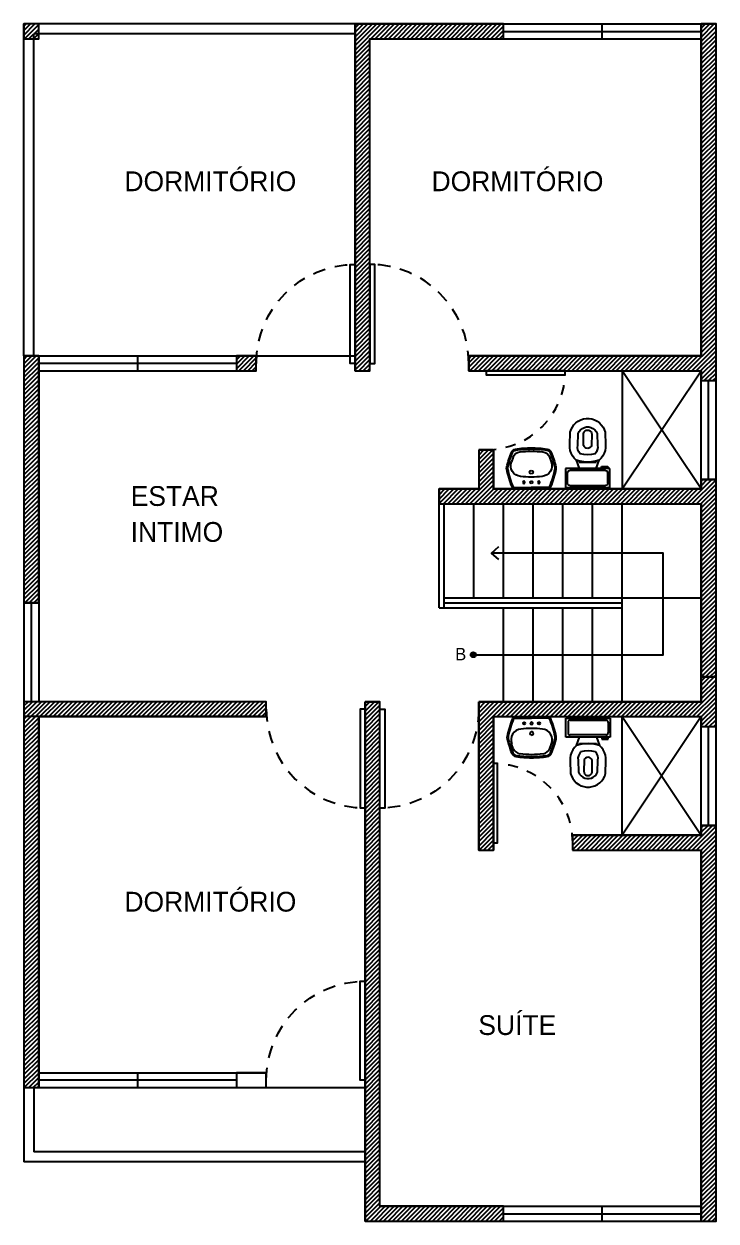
# Model space of a CAD drawing. Extents: x 200 to 603, y 80 to 468.
# Drawn here: x 211.54 to 218.54, y 139.14 to 151.24 of the extents above; entities that cross this region are included whole.
import ezdxf
from ezdxf.enums import TextEntityAlignment as Align

# ---------------------------------------------------------------- set-up
doc = ezdxf.new("R2010")
doc.units = 0
doc.linetypes.add('CONTINUA', pattern=[0])
doc.linetypes.add('DASHED', pattern=[19.05, 12.7, -6.35])
doc.layers.get('0').update_dxf_attribs({"linetype": 'CONTINUOUS'})
for name, color, linetype in [('PAREDES', 6, 'CONTINUOUS'), ('SANITARIOSYMUEBLES', 4, 'CONTINUA'), ('TEXTO', 5, 'CONTINUOUS')]:
    doc.layers.add(name, color=color, linetype=linetype)
doc.styles.get("Standard").update_dxf_attribs({"font": 'stylu.ttf', "height": 0.45})
doc.styles.add('STYLE1', font='stylu.ttf', dxfattribs={"height": 0.2})
pattern_1 = [(45, (-0.158704, -5.387955), (-0.0224506403, 0.0224506403), [])]

# ---------------------------------------------------------------- blocks, each defined once
blk = doc.blocks.new('PUERTAS')
at = {"color": 1}
blk.add_lwpolyline([(131.117, 63.342), (132.117, 63.342), (132.117, 63.392), (131.117, 63.392)], close=True, dxfattribs=at)
at = {"color": 1, "linetype": 'DASHED', "ltscale": 0.01}
blk.add_arc((132.117, 63.342), 1, 90, 180, dxfattribs=at)
blk = doc.blocks.new('AQ-L2')
at = {"layer": 'SANITARIOSYMUEBLES'}
for p, q in [((-0.245, 0), (0, 0)), ((0.245, 0), (0, 0)), ((-0.245, -0.405), (-0.267, -0.344)), ((0.245, -0.405), (0.267, -0.344))]:
    blk.add_line(p, q, dxfattribs=at)
for centre in [(-0.1, -0.07), (0.1, -0.07)]:
    blk.add_circle(centre, 0.015, dxfattribs=at)
for centre, radius, start, end in [((-0.245, -0.012), 0.012, 90, 157.9703), ((-0.229, -0.012), 0.012, 90, 157.7168), ((0.229, -0.012), 0.012, 22.2832, 90), ((0.245, -0.012), 0.012, 22.0297, 90), ((1.041, -0.533), 1.4, 157.9703, 168.0989), ((1.041, -0.533), 1.385, 157.7168, 168.0989), ((-0.129, -0.293), 0.147, 95.9278, 200.2492), ((0, -1.539), 1.4, 90, 95.9278), ((0, -0.07), 0.0175, 90, 270), ((0, -0.07), 0.0175, 270, 90), ((0, -1.539), 1.4, 84.0722, 90), ((0.129, -0.293), 0.147, 339.7508, 84.0722), ((-1.041, -0.533), 1.385, 11.9011, 22.2832), ((-1.041, -0.533), 1.4, 11.9011, 22.0297), ((-0.257, -0.259), 0.073, 168.0989, 193.4943), ((1.033, 0.051), 1.4, 193.4943, 201.7942), ((-0.257, -0.259), 0.058, 166.9973, 194.5958), ((1.033, 0.051), 1.385, 193.5404, 201.7942), ((0, -0.205), 0.024, 90, 270), ((0, -0.205), 0.024, 270, 90), ((-1.033, 0.051), 1.385, 338.2058, 346.4596), ((-1.033, 0.051), 1.4, 338.2058, 346.5057), ((0.257, -0.259), 0.058, 345.4042, 13.0027), ((0.257, -0.259), 0.073, 346.5057, 11.9011), ((-0.199, -0.442), 0.073, 201.7942, 261.3738), ((-0.199, -0.442), 0.058, 201.7942, 261.3738), ((-0.142, -0.367), 0.11, 200.2492, 263.1661), ((0, 0.815), 1.3, 263.1661, 270), ((0, 0.815), 1.3, 270, 276.8339), ((0.142, -0.367), 0.11, 276.8339, 339.7508), ((0.199, -0.442), 0.058, 278.6262, 338.2058), ((0.199, -0.442), 0.073, 278.6262, 338.2058), ((0, 0.87), 1.4, 261.3738, 270), ((0, 0.87), 1.385, 261.3738, 270), ((0, 0.87), 1.385, 270, 278.6262), ((0, 0.87), 1.4, 270, 278.6262)]:
    blk.add_arc(centre, radius, start, end, dxfattribs=at)
blk = doc.blocks.new('LAVABO1')
at = {"color": 7}
blk.add_blockref('AQ-L2', (0, 0), dxfattribs=at)
blk = doc.blocks.new('SANITARIO')
at = {"color": 4}
for points in [[(103.724, 85.832), (103.724, 86.281)], [(103.724, 86.281), (103.916, 86.281)], [(103.916, 86.281), (103.916, 85.832)], [(103.748, 86.249), (103.746, 86.238)], [(103.746, 85.875), (103.746, 86.238)], [(103.756, 86.257), (103.748, 86.249)], [(103.767, 86.26), (103.756, 86.257)], [(103.767, 86.26), (103.874, 86.26)], [(103.884, 86.257), (103.874, 86.26)], [(103.892, 86.249), (103.884, 86.257)], [(103.895, 86.238), (103.892, 86.249)], [(103.895, 86.238), (103.895, 85.875)], [(103.927, 86.217), (103.916, 86.217)], [(103.916, 86.196), (103.938, 86.196)], [(103.916, 86.142), (104.002, 86.174)], [(103.938, 86.26), (103.927, 86.26)], [(103.927, 86.26), (103.927, 86.217)], [(103.938, 86.196), (103.938, 86.26)], [(104.002, 86.174), (103.99, 86.136)], [(104.022, 86.194), (104.002, 86.174)], [(104.045, 86.211), (104.022, 86.194)], [(104.071, 86.224), (104.045, 86.211)], [(104.084, 86.145), (104.066, 86.131)], [(104.098, 86.233), (104.071, 86.224)], [(104.105, 86.154), (104.084, 86.145)], [(104.126, 86.238), (104.098, 86.233)], [(104.127, 86.158), (104.105, 86.154)], [(104.154, 86.238), (104.126, 86.238)], [(104.149, 86.157), (104.127, 86.158)], [(104.271, 86.152), (104.149, 86.157)], [(104.283, 86.233), (104.154, 86.238)], [(104.291, 86.142), (104.271, 86.152)], [(104.31, 86.225), (104.283, 86.233)], [(104.335, 86.212), (104.31, 86.225)], [(104.358, 86.195), (104.335, 86.212)], [(104.379, 86.175), (104.358, 86.195)], [(104.395, 86.152), (104.379, 86.175)], [(104.408, 86.126), (104.395, 86.152)], [(103.981, 85.971), (103.981, 86.142)], [(103.981, 86.142), (103.991, 86.142)], [(103.983, 86.097), (103.981, 86.057)], [(103.981, 86.057), (103.983, 86.017)], [(103.99, 86.136), (103.983, 86.097)], [(104.058, 86.094), (104.055, 86.057)], [(104.055, 86.057), (104.058, 86.019)], [(104.066, 86.131), (104.058, 86.094)], [(104.121, 86.07), (104.119, 86.057)], [(104.119, 86.057), (104.121, 86.043)], [(104.128, 86.082), (104.121, 86.07)], [(104.121, 86.043), (104.128, 86.032)], [(104.137, 86.091), (104.128, 86.082)], [(104.128, 86.032), (104.137, 86.022)], [(104.149, 86.097), (104.137, 86.091)], [(104.262, 86.099), (104.149, 86.097)], [(104.275, 86.097), (104.262, 86.099)], [(104.287, 86.091), (104.275, 86.097)], [(104.297, 86.082), (104.287, 86.091)], [(104.287, 86.022), (104.297, 86.032)], [(104.308, 86.128), (104.291, 86.142)], [(104.303, 86.07), (104.297, 86.082)], [(104.297, 86.032), (104.303, 86.043)], [(104.305, 86.057), (104.303, 86.07)], [(104.303, 86.043), (104.305, 86.057)], [(104.322, 86.11), (104.308, 86.128)], [(104.331, 86.09), (104.322, 86.11)], [(104.322, 86.003), (104.331, 86.024)], [(104.336, 86.068), (104.331, 86.09)], [(104.331, 86.024), (104.336, 86.045)], [(104.336, 86.045), (104.336, 86.068)], [(104.417, 86.099), (104.408, 86.126)], [(104.422, 86.071), (104.417, 86.099)], [(104.417, 86.014), (104.422, 86.042)], [(104.422, 86.042), (104.422, 86.071)], [(104.002, 85.939), (103.916, 85.971)], [(103.991, 85.971), (103.981, 85.971)], [(103.983, 86.017), (103.99, 85.977)], [(103.99, 85.977), (104.002, 85.939)], [(104.002, 85.939), (104.022, 85.919)], [(104.022, 85.919), (104.045, 85.902)], [(104.045, 85.902), (104.071, 85.889)], [(104.058, 86.019), (104.066, 85.982)], [(104.066, 85.982), (104.084, 85.969)], [(104.084, 85.969), (104.105, 85.959)], [(104.105, 85.959), (104.127, 85.955)], [(104.127, 85.955), (104.149, 85.956)], [(104.137, 86.022), (104.149, 86.016)], [(104.149, 86.016), (104.262, 86.014)], [(104.149, 85.956), (104.271, 85.961)], [(104.262, 86.014), (104.275, 86.016)], [(104.271, 85.961), (104.291, 85.971)], [(104.275, 86.016), (104.287, 86.022)], [(104.291, 85.971), (104.308, 85.986)], [(104.308, 85.986), (104.322, 86.003)], [(104.335, 85.902), (104.358, 85.918)], [(104.358, 85.918), (104.379, 85.938)], [(104.379, 85.938), (104.395, 85.962)], [(104.395, 85.962), (104.408, 85.987)], [(104.408, 85.987), (104.417, 86.014)], [(103.916, 85.832), (103.724, 85.832)], [(103.746, 85.875), (103.748, 85.864)], [(103.748, 85.864), (103.756, 85.857)], [(103.756, 85.857), (103.767, 85.854)], [(103.767, 85.854), (103.874, 85.854)], [(103.874, 85.854), (103.884, 85.857)], [(103.884, 85.857), (103.892, 85.864)], [(103.892, 85.864), (103.895, 85.875)], [(104.071, 85.889), (104.098, 85.88)], [(104.098, 85.88), (104.126, 85.875)], [(104.126, 85.875), (104.154, 85.875)], [(104.154, 85.875), (104.283, 85.88)], [(104.283, 85.88), (104.31, 85.889)], [(104.31, 85.889), (104.335, 85.902)]]:
    blk.add_lwpolyline(points, dxfattribs=at)

msp = doc.modelspace()

# ---------------------------------------------------------------- hatches: boundary and pattern name
h = msp.add_hatch(color=7)
edge = h.paths.add_edge_path()
edge.add_arc((216.084, 144.863), 0.026, 0, 360)
at = {"layer": 'PAREDES'}
h = msp.add_hatch(dxfattribs=at)
h.set_pattern_fill('ANSI31', scale=0.01, style=0)
h.set_pattern_definition(pattern_1)
h.paths.add_polyline_path([(211.539, 151.088), (211.689, 151.088), (211.689, 151.238), (211.539, 151.238)])
h = msp.add_hatch(dxfattribs=at)
h.set_pattern_fill('ANSI31', scale=0.01, style=0)
h.set_pattern_definition(pattern_1)
h.paths.add_polyline_path([(214.889, 151.238), (214.889, 147.733), (215.039, 147.733), (215.039, 151.088), (216.389, 151.088), (216.389, 151.238)])
h = msp.add_hatch(dxfattribs=at)
h.set_pattern_fill('ANSI31', scale=0.01, style=0)
h.set_pattern_definition(pattern_1)
h.paths.add_polyline_path([(216.039, 147.883), (216.039, 147.733), (218.389, 147.733), (218.389, 147.633), (218.539, 147.633), (218.539, 151.238), (218.389, 151.238), (218.389, 147.883)])
h = msp.add_hatch(dxfattribs=at)
h.set_pattern_fill('ANSI31', scale=0.01, style=0)
h.set_pattern_definition(pattern_1)
h.paths.add_polyline_path([(211.539, 147.883), (211.539, 145.388), (211.689, 145.388), (211.689, 147.883)])
h = msp.add_hatch(dxfattribs=at)
h.set_pattern_fill('ANSI31', scale=0.01, style=0)
h.set_pattern_definition(pattern_1)
h.paths.add_polyline_path([(213.689, 147.883), (213.689, 147.733), (213.889, 147.733), (213.889, 147.883)])
h = msp.add_hatch(dxfattribs=at)
h.set_pattern_fill('ANSI31', scale=0.01, style=0)
h.set_pattern_definition(pattern_1)
h.paths.add_polyline_path([(216.139, 146.933), (216.139, 146.538), (215.739, 146.538), (215.739, 146.388), (218.389, 146.388), (218.389, 144.638), (218.539, 144.638), (218.539, 146.633), (218.389, 146.633), (218.389, 146.538), (216.289, 146.538), (216.289, 146.933)])
h = msp.add_hatch(dxfattribs=at)
h.set_pattern_fill('ANSI31', scale=0.01, style=0)
h.set_pattern_definition(pattern_1)
h.paths.add_polyline_path([(216.139, 144.388), (216.139, 142.888), (216.289, 142.888), (216.289, 144.238), (218.389, 144.238), (218.389, 144.138), (218.539, 144.138), (218.539, 144.638), (218.389, 144.638), (218.389, 144.388)])
h = msp.add_hatch(dxfattribs=at)
h.set_pattern_fill('ANSI31', scale=0.01, style=0)
h.set_pattern_definition(pattern_1)
h.paths.add_polyline_path([(211.539, 144.388), (211.539, 140.488), (211.689, 140.488), (211.689, 144.238), (213.989, 144.238), (213.989, 144.388)])
h = msp.add_hatch(dxfattribs=at)
h.set_pattern_fill('ANSI31', scale=0.01, style=0)
h.set_pattern_definition(pattern_1)
h.paths.add_polyline_path([(214.989, 144.388), (214.989, 139.139), (216.389, 139.139), (216.389, 139.289), (215.139, 139.289), (215.139, 144.388)])
h = msp.add_hatch(dxfattribs=at)
h.set_pattern_fill('ANSI31', scale=0.01, style=0)
h.set_pattern_definition(pattern_1)
h.paths.add_polyline_path([(217.089, 142.888), (218.389, 142.888), (218.389, 139.139), (218.539, 139.139), (218.539, 143.138), (218.389, 143.138), (218.389, 143.038), (217.089, 143.038)])
h = msp.add_hatch(dxfattribs=at)
h.set_pattern_fill('ANSI31', scale=0.01, style=0)
h.set_pattern_definition(pattern_1)
h.paths.add_polyline_path([(213.689, 140.638), (213.689, 140.488), (213.989, 140.488), (213.989, 140.638)])
edge = h.paths.add_edge_path(flags=16)
edge.add_line((213.689, 140.638), (213.689, 140.488))
edge.add_line((213.989, 140.488), (213.989, 140.638))

# ---------------------------------------------------------------- linework, layer by layer
at = {"color": 7}
for p, q in [((214.889, 151.238), (211.539, 151.238)), ((211.539, 147.883), (211.539, 151.238)), ((214.889, 151.238), (218.539, 151.238)), ((214.889, 147.733), (214.889, 151.238)), ((216.389, 151.088), (216.389, 151.238)), ((217.389, 151.088), (217.389, 151.238)), ((218.389, 147.883), (218.389, 151.238)), ((218.539, 139.139), (218.539, 151.238)), ((211.639, 147.883), (211.639, 151.138)), ((214.889, 151.138), (211.639, 151.138)), ((216.389, 151.163), (218.389, 151.163)), ((215.039, 151.088), (218.389, 151.088)), ((215.039, 147.733), (215.039, 151.088)), ((211.539, 147.883), (211.539, 140.488)), ((211.539, 147.883), (214.889, 147.883)), ((211.689, 147.883), (211.689, 144.388)), ((212.689, 147.883), (212.689, 147.733)), ((213.689, 147.883), (213.689, 147.733)), ((213.889, 147.733), (213.889, 147.883)), ((216.039, 147.883), (218.389, 147.883)), ((216.039, 147.733), (216.039, 147.883)), ((213.689, 147.808), (211.689, 147.808)), ((211.689, 147.733), (213.889, 147.733)), ((214.889, 147.733), (215.039, 147.733)), ((216.039, 147.733), (218.389, 147.733)), ((217.589, 147.733), (217.589, 146.538)), ((217.589, 146.538), (218.389, 147.733)), ((218.389, 146.538), (217.589, 147.733)), ((218.389, 146.538), (218.389, 147.733)), ((218.389, 147.633), (218.539, 147.633)), ((218.464, 146.633), (218.464, 147.633)), ((216.139, 146.933), (216.289, 146.933)), ((216.139, 146.933), (216.139, 146.538)), ((216.289, 146.933), (216.289, 146.538)), ((215.739, 146.538), (216.139, 146.538)), ((215.739, 146.388), (215.739, 146.538)), ((216.289, 146.538), (218.389, 146.538)), ((218.389, 146.633), (218.539, 146.633)), ((215.739, 146.388), (218.389, 146.388)), ((216.989, 145.438), (216.989, 146.388)), ((217.289, 145.438), (217.289, 146.388)), ((217.589, 145.388), (217.589, 146.388)), ((218.389, 144.388), (218.389, 146.388)), ((215.789, 145.438), (218.389, 145.438)), ((211.689, 145.388), (211.539, 145.388)), ((211.614, 145.388), (211.614, 144.388)), ((215.739, 145.338), (217.589, 145.338)), ((215.789, 145.388), (217.589, 145.388)), ((215.789, 145.338), (215.789, 145.388)), ((217.289, 144.388), (217.289, 145.338)), ((217.589, 144.388), (217.589, 145.388)), ((213.989, 144.388), (211.539, 144.388)), ((213.989, 144.238), (213.989, 144.388)), ((214.989, 139.139), (214.989, 144.388)), ((214.989, 144.388), (215.139, 144.388)), ((215.139, 139.289), (215.139, 144.388)), ((216.139, 144.388), (218.389, 144.388)), ((216.139, 142.888), (216.139, 144.388)), ((213.789, 144.238), (211.539, 144.238)), ((211.689, 144.238), (211.689, 140.488)), ((213.989, 144.238), (211.689, 144.238)), ((216.289, 144.238), (218.389, 144.238)), ((216.289, 144.238), (216.289, 142.888)), ((218.389, 144.238), (217.589, 143.038)), ((217.589, 144.238), (218.389, 143.038)), ((217.589, 143.038), (217.589, 144.238)), ((218.389, 143.038), (218.389, 144.238)), ((218.389, 144.138), (218.539, 144.138)), ((218.464, 143.138), (218.464, 144.138)), ((218.389, 143.138), (218.539, 143.138)), ((217.089, 143.038), (218.389, 143.038)), ((217.089, 143.038), (217.089, 142.888)), ((216.139, 142.888), (216.289, 142.888)), ((217.089, 142.888), (218.389, 142.888)), ((218.389, 139.139), (218.389, 142.888)), ((211.689, 140.638), (213.989, 140.638)), ((212.689, 140.638), (212.689, 140.488)), ((213.689, 140.638), (213.689, 140.488)), ((213.989, 140.488), (213.989, 140.638)), ((211.539, 140.488), (211.539, 139.739)), ((211.539, 140.488), (214.989, 140.488)), ((211.639, 140.488), (211.639, 139.839)), ((213.689, 140.563), (211.689, 140.563)), ((214.989, 139.839), (211.639, 139.839)), ((214.989, 139.739), (211.539, 139.739)), ((215.139, 139.289), (218.389, 139.289)), ((216.389, 139.139), (216.389, 139.289)), ((217.389, 139.139), (217.389, 139.289)), ((214.989, 139.139), (218.539, 139.139)), ((216.389, 139.214), (218.389, 139.214))]:
    msp.add_line(p, q, dxfattribs=at)
at = {"color": 7, "linetype": 'CONTINUA', "ltscale": 0.5}
for p, q in [((215.739, 145.338), (215.739, 146.388)), ((215.789, 145.388), (215.789, 146.388)), ((216.089, 145.438), (216.089, 146.388)), ((216.389, 145.438), (216.389, 146.388)), ((216.689, 145.438), (216.689, 146.388)), ((216.389, 144.388), (216.389, 145.338)), ((216.689, 144.388), (216.689, 145.338)), ((216.989, 144.388), (216.989, 145.338))]:
    msp.add_line(p, q, dxfattribs=at)
at = {"color": 7}
for points in [[(216.341, 145.824), (216.267, 145.891), (216.341, 145.958)], [(216.084, 144.863), (218.003, 144.863), (218.003, 145.891), (216.267, 145.891)]]:
    msp.add_lwpolyline(points, dxfattribs=at)
msp.add_circle((216.084, 144.863), 0.026, dxfattribs=at)
at = {"layer": 'PAREDES', "color": 7}
for points in [[(211.539, 151.088), (211.689, 151.088), (211.689, 151.238), (211.539, 151.238)], [(214.889, 151.238), (214.889, 147.733), (215.039, 147.733), (215.039, 151.088), (216.389, 151.088), (216.389, 151.238)], [(216.039, 147.883), (216.039, 147.733), (218.389, 147.733), (218.389, 147.633), (218.539, 147.633), (218.539, 151.238), (218.389, 151.238), (218.389, 147.883)], [(211.539, 147.883), (211.539, 145.388), (211.689, 145.388), (211.689, 147.883)], [(216.139, 146.933), (216.139, 146.538), (215.739, 146.538), (215.739, 146.388), (218.389, 146.388), (218.389, 144.638), (218.539, 144.638), (218.539, 146.633), (218.389, 146.633), (218.389, 146.538), (216.289, 146.538), (216.289, 146.933)], [(216.139, 144.388), (216.139, 142.888), (216.289, 142.888), (216.289, 144.238), (218.389, 144.238), (218.389, 144.138), (218.539, 144.138), (218.539, 144.638), (218.389, 144.638), (218.389, 144.388)], [(211.539, 144.388), (211.539, 140.488), (211.689, 140.488), (211.689, 144.238), (213.989, 144.238), (213.989, 144.388)], [(214.989, 144.388), (214.989, 139.139), (216.389, 139.139), (216.389, 139.289), (215.139, 139.289), (215.139, 144.388)], [(217.089, 142.888), (218.389, 142.888), (218.389, 139.139), (218.539, 139.139), (218.539, 143.138), (218.389, 143.138), (218.389, 143.038), (217.089, 143.038)]]:
    msp.add_lwpolyline(points, close=True, dxfattribs=at)
for points in [[(213.689, 147.883), (213.689, 147.733), (213.889, 147.733), (213.889, 147.883), (213.689, 147.883)], [(213.689, 140.638), (213.689, 140.488), (213.989, 140.488), (213.989, 140.638), (213.689, 140.638)]]:
    msp.add_lwpolyline(points, dxfattribs=at)

# ---------------------------------------------------------------- block references
at = {"color": 7, "xscale": -1}
for p, rotation in [((278.232, 279.925), 90), ((151.797, 12.196), 270), ((278.332, 272.68), 90)]:
    msp.add_blockref('PUERTAS', p, dxfattribs=dict(at, rotation=rotation))
at = {"color": 7}
for p, rotation in [((151.697, 279.925), 270), ((278.332, 12.197), 90)]:
    msp.add_blockref('PUERTAS', p, dxfattribs=dict(at, rotation=rotation))
at = {"color": 7, "xscale": 0.8, "yscale": 0.8, "zscale": 0.8}
for p, rotation in [((321.908, 198.407), 180), ((165.616, 248.656), 270)]:
    msp.add_blockref('PUERTAS', p, dxfattribs=dict(at, rotation=rotation))
at = {"layer": 'SANITARIOSYMUEBLES', "color": 7, "xscale": -1, "rotation": 270}
msp.add_blockref('SANITARIO', (131.184, 42.829), dxfattribs=at)
at = {"layer": 'SANITARIOSYMUEBLES', "color": 7, "xscale": -0.7560000000000002, "yscale": 0.7560000000000002, "zscale": 0.7560000000000001, "rotation": 180}
msp.add_blockref('LAVABO1', (216.671, 146.553), dxfattribs=at)
at = {"layer": 'SANITARIOSYMUEBLES', "color": 7, "xscale": 0.7560000000000002, "yscale": 0.7560000000000002, "zscale": 0.7560000000000001}
msp.add_blockref('LAVABO1', (216.674, 144.223), dxfattribs=at)
at = {"layer": 'SANITARIOSYMUEBLES', "color": 7, "rotation": 270}
msp.add_blockref('SANITARIO', (131.188, 247.947), dxfattribs=at)

# ---------------------------------------------------------------- texts
at = {"style": 'STYLE1'}
for s, p in [('DORMITÓRIO', (212.556, 149.548)), ('DORMITÓRIO', (215.662, 149.548)), ('ESTAR', (212.619, 146.367)), ('INTIMO', (212.619, 146.004)), ('DORMITÓRIO', (212.556, 142.267)), ('SUÍTE', (216.135, 141.02))]:
    msp.add_text(s, height=0.2, dxfattribs=at).set_placement(p)
at = {"layer": 'TEXTO', "color": 7}
msp.add_text('B', height=0.125, dxfattribs=at).set_placement((215.957, 144.807), align=Align.CENTER)

doc.saveas('drawing.dxf')
